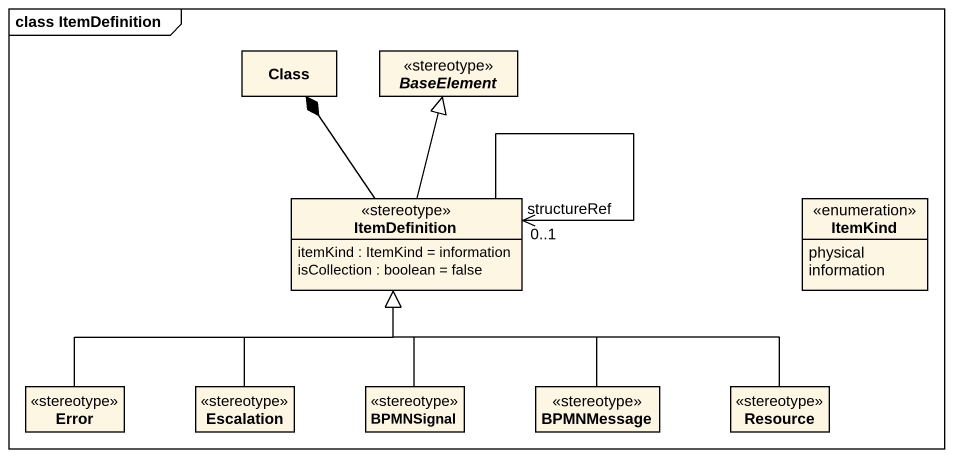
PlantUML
@startuml
mainframe class ItemDefinition
hide circle
hide empty members
class "Class" as Class_
abstract class BaseElement <<stereotype>>
class ItemDefinition <<stereotype>> {
  itemKind : ItemKind = information
  isCollection : boolean = false
}
enum ItemKind {
  physical
  information
}
class Error <<stereotype>>
class Escalation <<stereotype>>
class BPMNSignal <<stereotype>>
class BPMNMessage <<stereotype>>
class Resource <<stereotype>>
ItemDefinition -up-* Class_
ItemDefinition -up-|> BaseElement
ItemDefinition --> "structureRef\n0..1" ItemDefinition
Error -right-|> ItemDefinition
Escalation -up-|> ItemDefinition
BPMNSignal -up-|> ItemDefinition
BPMNMessage -up-|> ItemDefinition
Resource -left-|> ItemDefinition
@enduml
